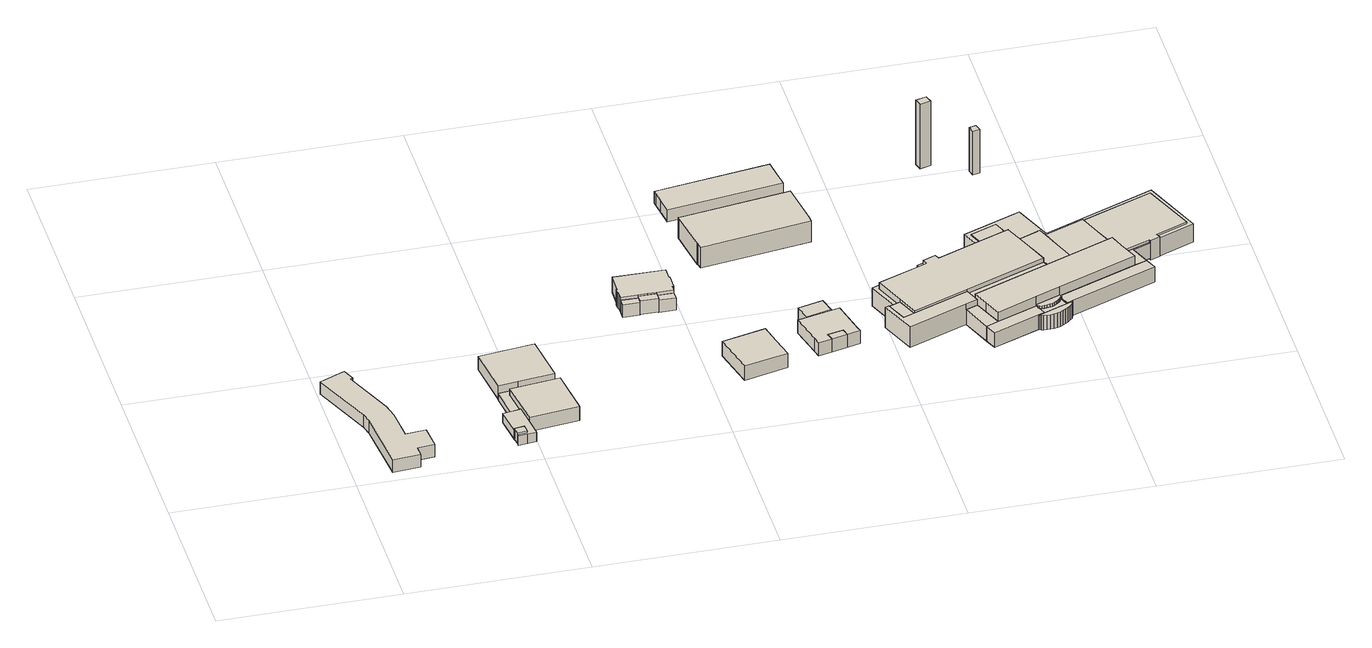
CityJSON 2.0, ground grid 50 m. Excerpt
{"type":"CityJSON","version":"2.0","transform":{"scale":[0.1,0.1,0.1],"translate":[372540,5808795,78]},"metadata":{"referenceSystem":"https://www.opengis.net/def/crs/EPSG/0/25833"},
"CityObjects":{
"building1":{"type":"Building","attributes":{"Gemeindeschluessel":"11000006","BezugspunktDach":"2200","function":"31001_3212","measuredHeight":3.89,"storeysAboveGround":1},"address":[{"country":"Germany","locality":"Berlin","thoroughfareNumber":"22 (9)","thoroughfareName":"Golfweg"}],"geometry":[{"type":"Solid","lod":"1","boundaries":[[[[0,1,2,3,4,5,6,7,8,9,10,11,12,13]],[[14,15,16,17,18,19,20,21,22,23,24,25,26,27]],[[14,27,13,12]],[[15,14,12,11]],[[16,15,11,10]],[[17,16,10,9]],[[18,17,9,8]],[[19,18,8,7]],[[20,19,7,6]],[[21,20,6,5]],[[22,21,5,4]],[[23,22,4,3]],[[24,23,3,2]],[[25,24,2,1]],[[26,25,1,0]],[[27,26,0,13]]]]}]},
"building2":{"type":"Building","attributes":{"Gemeindeschluessel":"11000006","BezugspunktDach":"2200","function":"31001_3212","measuredHeight":3.34,"storeysAboveGround":1},"address":[{"country":"Germany","locality":"Berlin","thoroughfareNumber":"22 (10)","thoroughfareName":"Golfweg"}],"geometry":[{"type":"Solid","lod":"1","boundaries":[[[[28,29,30,31]],[[32,33,34,35]],[[32,35,31,30]],[[33,32,30,29]],[[34,33,29,28]],[[35,34,28,31]]]]}]},
"building3":{"type":"Building","attributes":{"Gemeindeschluessel":"11000006","function":"51009_1610"},"address":[{"country":"Germany","locality":"Berlin"}],"children":["building3-1","building3-2"]},
"building3-1":{"type":"BuildingPart","attributes":{"BezugspunktDach":"2200","measuredHeight":3.72,"storeysAboveGround":0},"parents":["building3"],"geometry":[{"type":"MultiSurface","lod":"1","boundaries":[[[36,37,38,39,40,41,42,43,44,45,46,47,48]],[[49,50,51,52,53,54,34,55,33,32,56,35,57]],[[49,57,48,47]],[[58,59,47,46]],[[51,50,46,45]],[[52,51,45,44]],[[53,52,44,43]],[[54,53,43,42]],[[34,54,42,41]],[[55,34,41,40]],[[33,55,40,39]],[[32,33,39,38]],[[56,32,38,37]],[[35,56,37,36]],[[57,35,36,48]],[[60,50,49,59,58]]]}]},
"building3-2":{"type":"BuildingPart","attributes":{"BezugspunktDach":"2200","measuredHeight":2.07,"storeysAboveGround":0},"parents":["building3"],"geometry":[{"type":"Solid","lod":"1","boundaries":[[[[59,58,61,62,63,64]],[[65,66,67,50,49,68]],[[65,68,64,63]],[[66,65,63,62]],[[67,66,62,61]],[[50,67,61,58]],[[68,49,59,64]],[[50,58,59,49]]]]}]},
"building4":{"type":"Building","attributes":{"Gemeindeschluessel":"11000006","BezugspunktDach":"2200","function":"31001_3212","measuredHeight":5.06,"storeysAboveGround":1},"address":[{"country":"Germany","locality":"Berlin","thoroughfareNumber":"22 (8)","thoroughfareName":"Golfweg"}],"geometry":[{"type":"Solid","lod":"1","boundaries":[[[[69,70,71,72]],[[73,74,75,76]],[[73,76,72,71]],[[74,73,71,70]],[[75,74,70,69]],[[76,75,69,72]]]]}]},
"building5":{"type":"Building","attributes":{"Gemeindeschluessel":"11000006","BezugspunktDach":"2200","function":"31001_3212","measuredHeight":4.26,"storeysAboveGround":1},"address":[{"country":"Germany","locality":"Berlin","thoroughfareNumber":"22 (6)","thoroughfareName":"Golfweg"}],"geometry":[{"type":"Solid","lod":"1","boundaries":[[[[77,78,79,80,81]],[[82,83,84,85,86]],[[82,86,81,80]],[[83,82,80,79]],[[84,83,79,78]],[[85,84,78,77]],[[86,85,77,81]]]]}]},
"building6":{"type":"Building","attributes":{"Gemeindeschluessel":"11000006","BezugspunktDach":"2200","function":"51009_1610","measuredHeight":4.17,"storeysAboveGround":0},"address":[{"country":"Germany","locality":"Berlin"}],"geometry":[{"type":"Solid","lod":"1","boundaries":[[[[87,88,89,90]],[[91,92,93,94]],[[91,94,90,89]],[[92,91,89,88]],[[93,92,88,87]],[[94,93,87,90]]]]}]},
"building7":{"type":"Building","attributes":{"Gemeindeschluessel":"11000006","function":"31001_1010"},"address":[{"country":"Germany","locality":"Berlin","thoroughfareNumber":"25","thoroughfareName":"Golfweg"}],"children":["building7-1","building7-2","building7-3"]},
"building7-1":{"type":"BuildingPart","attributes":{"BezugspunktDach":"2200","measuredHeight":5.78,"storeysAboveGround":1},"parents":["building7"],"geometry":[{"type":"MultiSurface","lod":"1","boundaries":[[[95,96,97,98,99,100,101,102,103,104,105,106,107,108,109]],[[110,111,112,113,114,115,116,117,118,119,120,121,122,123,124]],[[110,124,109,108]],[[111,110,108,107]],[[112,111,107,106]],[[113,112,106,105]],[[114,113,105,104]],[[115,114,104,103]],[[116,115,103,102]],[[117,116,102,101]],[[125,126,101,100]],[[119,118,100,99]],[[120,119,99,98]],[[127,128,98,97]],[[122,121,97,96]],[[123,122,96,95]],[[124,123,95,109]],[[118,117,126,125]],[[121,120,128,127]]]}]},
"building7-2":{"type":"BuildingPart","attributes":{"BezugspunktDach":"2200","measuredHeight":3.96,"storeysAboveGround":1},"parents":["building7"],"geometry":[{"type":"Solid","lod":"1","boundaries":[[[[129,128,127,130]],[[121,120,131,132]],[[121,132,130,127]],[[131,120,128,129]],[[132,131,129,130]],[[120,121,127,128]]]]}]},
"building7-3":{"type":"BuildingPart","attributes":{"BezugspunktDach":"2200","measuredHeight":3.96,"storeysAboveGround":1},"parents":["building7"],"geometry":[{"type":"Solid","lod":"1","boundaries":[[[[133,126,125,134]],[[118,117,135,136]],[[118,136,134,125]],[[135,117,126,133]],[[136,135,133,134]],[[117,118,125,126]]]]}]},
"building8":{"type":"Building","attributes":{"Gemeindeschluessel":"11000006","BezugspunktDach":"2200","function":"31001_3212","measuredHeight":5.12,"storeysAboveGround":1},"address":[{"country":"Germany","locality":"Berlin","thoroughfareNumber":"22 (3)","thoroughfareName":"Golfweg"}],"geometry":[{"type":"Solid","lod":"1","boundaries":[[[[137,138,139,140,141]],[[142,143,144,145,146]],[[142,146,141,140]],[[143,142,140,139]],[[144,143,139,138]],[[145,144,138,137]],[[146,145,137,141]]]]}]},
"building9":{"type":"Building","attributes":{"Gemeindeschluessel":"11000006","BezugspunktDach":"2200","function":"51009_1610","measuredHeight":4.01,"storeysAboveGround":0},"address":[{"country":"Germany","locality":"Berlin"}],"geometry":[{"type":"Solid","lod":"1","boundaries":[[[[147,148,149,150]],[[151,152,153,154]],[[151,154,150,149]],[[152,151,149,148]],[[153,152,148,147]],[[154,153,147,150]]]]}]},
"building10":{"type":"Building","attributes":{"Gemeindeschluessel":"11000006","function":"31001_3210"},"address":[{"country":"Germany","locality":"Berlin","thoroughfareNumber":"24","thoroughfareName":"Golfweg"}],"children":["building10-1","building10-2"]},
"building10-1":{"type":"BuildingPart","attributes":{"BezugspunktDach":"2200","measuredHeight":5.31,"storeysAboveGround":1},"parents":["building10"],"geometry":[{"type":"MultiSurface","lod":"1","boundaries":[[[155,156,147,150,149,148,157,158,159,160,161]],[[162,163,164,165,152,151,154,153,166,167,168]],[[162,168,161,160]],[[163,169,170,159]],[[164,163,159,158]],[[165,164,158,157]],[[152,165,157,148]],[[151,152,148,149]],[[154,151,149,150]],[[153,154,150,147]],[[166,153,147,156]],[[167,166,156,155]],[[168,167,155,161]],[[162,160,170,169]]]}]},
"building10-2":{"type":"BuildingPart","attributes":{"BezugspunktDach":"2200","measuredHeight":5.24,"storeysAboveGround":1},"parents":["building10"],"geometry":[{"type":"MultiSurface","lod":"1","boundaries":[[[171,172,173,174]],[[175,169,162,176]],[[175,176,174,173]],[[169,175,173,172]],[[177,160,170,172,171]],[[176,162,171,174]],[[162,169,170,160,177]]]}]},
"building11":{"type":"Building","attributes":{"Gemeindeschluessel":"11000006","BezugspunktDach":"2200","function":"31001_2142","measuredHeight":8.05,"storeysAboveGround":1},"address":[{"country":"Germany","locality":"Berlin","thoroughfareNumber":"23 (1)","thoroughfareName":"Golfweg"}],"geometry":[{"type":"Solid","lod":"1","boundaries":[[[[178,179,180,181,182,183,184,185]],[[186,187,188,189,190,191,192,193]],[[186,193,185,184]],[[187,186,184,183]],[[188,187,183,182]],[[189,188,182,181]],[[190,189,181,180]],[[191,190,180,179]],[[192,191,179,178]],[[193,192,178,185]]]]}]},
"building12":{"type":"Building","attributes":{"Gemeindeschluessel":"11000006","BezugspunktDach":"2200","function":"31001_1010","measuredHeight":3.85,"storeysAboveGround":1},"address":[{"country":"Germany","locality":"Berlin","thoroughfareNumber":"23","thoroughfareName":"Golfweg"}],"geometry":[{"type":"Solid","lod":"1","boundaries":[[[[194,195,196,197,198,199,200,201]],[[202,203,204,205,206,207,208,209]],[[202,209,201,200]],[[203,202,200,199]],[[204,203,199,198]],[[205,204,198,197]],[[206,205,197,196]],[[207,206,196,195]],[[208,207,195,194]],[[209,208,194,201]]]]}]},
"building13":{"type":"Building","attributes":{"Gemeindeschluessel":"11000006","function":"51009_1610"},"address":[{"country":"Germany","locality":"Berlin"}],"children":["building13-1","building13-2","building13-3","building13-4","building13-5","building13-6","building13-7"]},
"building13-1":{"type":"BuildingPart","attributes":{"BezugspunktDach":"2200","measuredHeight":8.03,"storeysAboveGround":0},"parents":["building13"],"geometry":[{"type":"MultiSurface","lod":"1","boundaries":[[[210,211,212,213,214,215,216,217]],[[218,219,220,221,222,223,224,225]],[[218,225,217,216]],[[219,218,216,215]],[[220,219,215,214]],[[221,220,214,213]],[[222,221,213,212]],[[226,227,222,212,211]],[[224,223,211,210]],[[225,224,210,217]],[[228,223,222,227,226]]]}]},
"building13-2":{"type":"BuildingPart","attributes":{"BezugspunktDach":"2200","measuredHeight":4.57,"storeysAboveGround":0},"parents":["building13"],"geometry":[{"type":"MultiSurface","lod":"1","boundaries":[[[229,230,231,232,233,234,235,236,237,238,239,240,241,242,243,244,245]],[[246,247,248,249,250,251,252,253,254,255,256,257,258,259,260,261,262]],[[263,264,265,266]],[[247,246,244,243]],[[248,247,243,242]],[[249,248,242,241]],[[250,249,241,240]],[[251,250,240,239]],[[252,251,239,238]],[[253,252,238,237]],[[254,253,237,236]],[[255,254,236,235]],[[256,255,235,234]],[[257,256,234,233]],[[258,257,233,232]],[[259,258,232,231]],[[260,259,231,230]],[[261,260,230,229]],[[262,261,229,245]],[[262,245,264,267]],[[263,266,268,267]],[[246,268,266,265,244]]]}]},
"building13-3":{"type":"BuildingPart","attributes":{"BezugspunktDach":"2200","measuredHeight":5.13,"storeysAboveGround":0},"parents":["building13"],"geometry":[{"type":"MultiSurface","lod":"1","boundaries":[[[269,270,271,272,273,274]],[[275,276,277,267,278,279]],[[276,275,273,272]],[[277,276,272,271]],[[263,280,277,271,270]],[[278,281,262,245,264,270,269]],[[279,278,269,274]],[[275,279,274,273,282]],[[267,277,280,263]],[[267,264,245,262,281]]]}]},
"building13-4":{"type":"BuildingPart","attributes":{"BezugspunktDach":"2200","measuredHeight":5.25,"storeysAboveGround":0},"parents":["building13"],"geometry":[{"type":"Solid","lod":"1","boundaries":[[[[274,273,227,226]],[[222,275,279,223]],[[275,222,227,273]],[[279,274,273,274]],[[223,279,274,226]],[[222,223,226,227]],[[275,273,274,279]]]]}]},
"building13-5":{"type":"BuildingPart","attributes":{"BezugspunktDach":"2200","measuredHeight":4.36,"storeysAboveGround":0},"parents":["building13"],"geometry":[{"type":"Solid","lod":"1","boundaries":[[[[263,266,283,284,285,286,287,288,289,290,291,292,293,294,280]],[[295,296,297,298,299,300,301,302,303,304,305,306,268,267,277]],[[295,277,280,294]],[[296,295,294,293]],[[297,296,293,292]],[[298,297,292,291]],[[299,298,291,290]],[[300,299,290,289]],[[301,300,289,288]],[[302,301,288,287]],[[303,302,287,286]],[[304,303,286,285]],[[305,304,285,284]],[[306,305,284,283]],[[268,306,283,266]],[[268,266,263,267]],[[277,267,263,280]]]]}]},
"building13-6":{"type":"BuildingPart","attributes":{"BezugspunktDach":"2200","measuredHeight":4.79,"storeysAboveGround":0},"parents":["building13"],"geometry":[{"type":"MultiSurface","lod":"1","boundaries":[[[307,308,309,310,311,312,313]],[[314,315,316,246,268,306,317]],[[314,317,313,312]],[[316,315,311,310]],[[246,316,310,309]],[[265,244,246,309,308]],[[306,283,266,268,308,307]],[[317,306,307,313]],[[314,312,311,315]],[[268,246,244,265]],[[268,266,283,306]]]}]},
"building13-7":{"type":"BuildingPart","attributes":{"BezugspunktDach":"2200","measuredHeight":4.79,"storeysAboveGround":0},"parents":["building13"],"geometry":[{"type":"Solid","lod":"1","boundaries":[[[[312,311,318,319,320,321]],[[322,323,324,315,314,325]],[[322,325,321,320]],[[323,322,320,319]],[[324,323,319,318]],[[315,324,318,311]],[[325,314,312,321]],[[315,311,312,314]]]]}]},
"building14":{"type":"Building","attributes":{"Gemeindeschluessel":"11000006","BezugspunktDach":"2200","function":"31001_2523","measuredHeight":20.18,"storeysAboveGround":1},"address":[{"country":"Germany","locality":"Berlin","thoroughfareNumber":"8104 (1)","thoroughfareName":"Golfweg"}],"geometry":[{"type":"Solid","lod":"1","boundaries":[[[[326,327,328,329]],[[330,331,332,333]],[[330,333,329,328]],[[331,330,328,327]],[[332,331,327,326]],[[333,332,326,329]]]]}]},
"building15":{"type":"Building","attributes":{"Gemeindeschluessel":"11000006","function":"31001_3210"},"address":[{"country":"Germany","locality":"Berlin","thoroughfareNumber":"22","thoroughfareName":"Golfweg"}],"children":["building15-1","building15-2","building15-3","building15-4","building15-5","building15-6","building15-7","building15-8","building15-9"]},
"building15-1":{"type":"BuildingPart","attributes":{"BezugspunktDach":"2200","measuredHeight":9.62,"storeysAboveGround":2},"parents":["building15"],"geometry":[{"type":"MultiSurface","lod":"1","boundaries":[[[334,335,336,337,338,339,340,341,342,343]],[[344,345,346,347,348,349,350,351,352,353]],[[344,354,355,356,357,358,359,360,353,343,342]],[[345,361,362,344,342,341]],[[346,345,341,340]],[[347,346,340,339]],[[348,347,339,338]],[[349,348,338,337]],[[350,363,364,349,337,336]],[[351,350,336,335]],[[352,351,335,334]],[[353,352,334,343]],[[365,355,354,344]],[[365,358,357,356,355]],[[353,360,359,358]],[[344,362,361,345]],[[349,364,363,350]]]}]},
"building15-2":{"type":"BuildingPart","attributes":{"BezugspunktDach":"2200","measuredHeight":7.42,"storeysAboveGround":2},"parents":["building15"],"geometry":[{"type":"MultiSurface","lod":"1","boundaries":[[[366,362,361,367,368,369,370,371,372,373,374,375]],[[376,377,378,379,380,381,382,383,384,385,386,387]],[[376,387,375,374]],[[377,376,374,373]],[[378,377,373,372]],[[379,378,372,371]],[[380,379,371,370]],[[381,380,370,369]],[[382,381,369,368]],[[383,382,368,367]],[[384,383,367,361]],[[385,384,345,344,362]],[[388,361,362,344,345]],[[386,385,362,366]],[[387,389,390,391,375]],[[392,386,366,391,390]]]}]},
"building15-3":{"type":"BuildingPart","attributes":{"BezugspunktDach":"2200","measuredHeight":7.31,"storeysAboveGround":2},"parents":["building15"],"geometry":[{"type":"MultiSurface","lod":"1","boundaries":[[[393,355,354,394,395,396]],[[387,390,385,397,398,399]],[[387,399,396,395]],[[391,375,395,394]],[[385,362,366,391,390,394,354]],[[397,385,344,365]],[[398,400,399]],[[390,387,375,391]],[[362,385,386,366]],[[390,391,366,386]],[[365,344,354,355]],[[398,397,355,393]],[[399,400,401,396]],[[393,401,402,400,398,403]]]}]},
"building15-4":{"type":"BuildingPart","attributes":{"BezugspunktDach":"2200","measuredHeight":4.92,"storeysAboveGround":2},"parents":["building15"],"geometry":[{"type":"Solid","lod":"1","boundaries":[[[[404,405,406,407,408,409,410,411,412,413,414,415,416,364,363]],[[349,417,418,419,420,421,422,423,424,425,426,427,428,429,350]],[[417,349,364,416]],[[418,417,416,415]],[[419,418,415,414]],[[420,419,414,413]],[[421,420,413,412]],[[422,421,412,411]],[[423,422,411,410]],[[424,423,410,409]],[[425,424,409,408]],[[426,425,408,407]],[[427,426,407,406]],[[428,427,406,405]],[[429,428,405,404]],[[350,429,404,363]],[[349,350,363,364]]]]}]},
"building15-5":{"type":"BuildingPart","attributes":{"BezugspunktDach":"2200","measuredHeight":8.78,"storeysAboveGround":2},"parents":["building15"],"geometry":[{"type":"MultiSurface","lod":"1","boundaries":[[[430,431,432,433,434,435,436,437,438,439,440,441,442]],[[443,444,445,446,447,448,449,450,451,452,453,454,455]],[[443,455,442,441]],[[444,443,441,440]],[[445,444,440,439]],[[446,445,439,438]],[[447,446,438,437]],[[456,457,458,437,436]],[[449,448,436,435]],[[450,449,435,434]],[[459,460,461,434,433]],[[462,463,451,433,432]],[[453,452,432,431]],[[464,465,431,430]],[[455,454,430,442]],[[448,447,458,457,456]],[[451,466,460,459]],[[450,461,460,466]],[[452,451,463,462]],[[454,453,465,464]]]}]},
"building15-6":{"type":"BuildingPart","attributes":{"BezugspunktDach":"2200","measuredHeight":7.42,"storeysAboveGround":2},"parents":["building15"],"geometry":[{"type":"MultiSurface","lod":"1","boundaries":[[[460,357,356,467,468,469,470,471,461]],[[472,473,474,399,400,397,475,466,450]],[[472,450,461,471]],[[473,472,471,470]],[[474,473,470,469]],[[399,474,469,468]],[[401,396,468,467]],[[397,400,467,356],[398,397,355,393],[398,393,401,400]],[[475,397,355,365,358]],[[475,357,459,451,476]],[[400,399,396,401]],[[355,397,398,393]],[[401,393,398,400]],[[358,365,355,356,357]],[[466,476,451,459,460]],[[450,477,466,460,461]]]}]},
"building15-7":{"type":"BuildingPart","attributes":{"BezugspunktDach":"2200","measuredHeight":6.38,"storeysAboveGround":2},"parents":["building15"],"geometry":[{"type":"MultiSurface","lod":"1","boundaries":[[[360,359,463,462]],[[451,475,478,452]],[[478,475,359,358,353]],[[452,478,360,462]],[[451,452,462,463]],[[475,451,463,359]],[[353,358,359,360]]]}]},
"building15-8":{"type":"BuildingPart","attributes":{"BezugspunktDach":"2200","measuredHeight":6.89,"storeysAboveGround":2},"parents":["building15"],"geometry":[{"type":"MultiSurface","lod":"1","boundaries":[[[458,457,479,480,481,482]],[[483,484,485,448,447,486]],[[483,486,482,481]],[[484,483,481,480]],[[485,484,480,479]],[[448,485,479,457]],[[486,447,458,482]],[[447,448,457,458,487]]]}]},
"building15-9":{"type":"BuildingPart","attributes":{"BezugspunktDach":"2200","measuredHeight":6.87,"storeysAboveGround":2},"parents":["building15"],"geometry":[{"type":"Solid","lod":"1","boundaries":[[[[488,465,464,489,490]],[[491,454,453,492,493]],[[491,493,490,489]],[[454,491,489,464]],[[492,453,465,488]],[[493,492,488,490]],[[454,464,465,453]]]]}]},
"building16":{"type":"Building","attributes":{"Gemeindeschluessel":"11000006","BezugspunktDach":"2200","function":"51009_1610","measuredHeight":5.74,"storeysAboveGround":0},"address":[{"country":"Germany","locality":"Berlin"}],"geometry":[{"type":"Solid","lod":"1","boundaries":[[[[494,495,496,497,498,499,500,501,502,503,504,505,506,507,508,509,510,511,512,513,514,515,516,517,518,519,520,521,522,523,524,525]],[[526,527,528,529,530,531,532,533,534,535,379,378,377,376,399,474,473,472,450,485,484,483,486,447,446,445,444,443,455,454,491,536]],[[526,536,525,524]],[[527,526,524,523]],[[528,527,523,522]],[[529,528,522,521]],[[530,529,521,520]],[[531,530,520,519]],[[532,531,519,518]],[[533,532,518,517]],[[534,533,517,516]],[[535,534,516,515]],[[379,535,515,514]],[[378,379,514,513]],[[377,378,513,512]],[[376,377,512,511]],[[399,376,511,510]],[[474,399,510,509]],[[473,474,509,508]],[[472,473,508,507]],[[450,472,507,506]],[[485,450,506,505]],[[484,485,505,504]],[[483,484,504,503]],[[486,483,503,502]],[[447,486,502,501]],[[446,447,501,500]],[[445,446,500,499]],[[444,445,499,498]],[[443,444,498,497]],[[455,443,497,496]],[[454,455,496,495]],[[491,454,495,494]],[[536,491,494,525]]]]}]},
"building17":{"type":"Building","attributes":{"Gemeindeschluessel":"11000006","BezugspunktDach":"2200","function":"31001_2523","measuredHeight":13.77,"storeysAboveGround":1},"address":[{"country":"Germany","locality":"Berlin","thoroughfareNumber":"8104","thoroughfareName":"Golfweg"}],"geometry":[{"type":"Solid","lod":"1","boundaries":[[[[537,538,539,540]],[[541,542,543,544]],[[541,544,540,539]],[[542,541,539,538]],[[543,542,538,537]],[[544,543,537,540]]]]}]}
},
"vertices":[
[74,224,69],[81,194,69],[98,9,69],[174,15,69],[172,47,69],[220,51,69],[214,120,69],[157,115,69],[150,205,69],[140,246,69],[80,390,69],[87,393,69],[73,426,69],[2,396,69],[73,426,30],[87,393,30],[80,390,30],[140,246,30],[150,205,30],[157,115,30],[214,120,30],[220,51,30],[172,47,30],[174,15,30],[98,9,30],[81,194,30],[74,224,30],[2,396,30],
[442,59,62],[469,62,62],[466,84,62],[439,80,62],[466,84,28],[469,62,28],[442,59,28],[439,80,28],
[439,80,57],[464,83,57],[466,84,57],[469,62,57],[467,62,57],[442,59,57],[442,51,57],[468,54,57],[492,57,57],[486,107,57],[478,168,57],[453,164,57],[428,160,57],[453,164,28],[478,168,28],[486,107,28],[492,57,28],[468,54,28],[442,51,28],[467,62,28],[464,83,28],[428,160,28],[478,168,49],[453,164,49],[478,168,37],
[468,245,49],[499,249,49],[496,268,49],[441,261,49],[496,268,28],[499,249,28],[468,245,28],[441,261,28],
[486,107,70],[623,124,70],[606,262,70],[468,245,70],[606,262,26],[623,124,26],[486,107,26],[468,245,26],
[441,261,73],[496,268,73],[596,281,73],[578,422,73],[423,403,73],[578,422,31],[596,281,31],[496,268,31],[441,261,31],[423,403,31],
[936,533,79],[936,556,79],[887,556,79],[887,534,79],[887,556,37],[936,556,37],[936,533,37],[887,534,37],
[838,578,83],[841,578,83],[841,557,83],[887,556,83],[912,556,83],[936,556,83],[982,556,83],[982,572,83],[986,572,83],[986,614,83],[983,614,83],[983,649,83],[842,650,83],[841,593,83],[838,593,83],[841,593,35],[842,650,35],[983,649,35],[983,614,35],[986,614,35],[986,572,35],[982,572,35],[982,556,35],[936,556,35],[912,556,35],[887,556,35],[841,557,35],[841,578,35],[838,578,35],[838,593,35],[936,556,74],[982,556,74],[841,557,74],[887,556,74],
[887,534,74],[841,534,74],[887,534,35],[841,534,35],
[982,533,74],[936,533,74],[982,533,35],[936,533,35],
[1083,210,61],[1205,239,61],[1190,299,61],[1176,360,61],[1054,331,61],[1176,360,16],[1190,299,16],[1205,239,16],[1083,210,16],[1054,331,16],
[1333,280,56],[1376,290,56],[1371,312,56],[1327,302,56],[1371,312,15],[1376,290,15],[1333,280,15],[1327,302,15],
[1290,293,56],[1296,271,56],[1413,299,56],[1407,320,56],[1386,411,56],[1293,390,56],[1268,384,56],[1293,390,15],[1386,411,15],[1407,320,15],[1413,299,15],[1296,271,15],[1290,293,15],[1268,384,15],[1362,406,15],[1362,406,56],
[1293,390,58],[1362,406,58],[1351,451,58],[1282,434,58],[1351,451,15],[1282,434,15],[1293,390,25],
[1082,710,107],[1084,710,107],[1087,692,107],[1392,737,107],[1391,755,107],[1373,881,107],[1066,836,107],[1064,836,107],[1066,836,42],[1373,881,42],[1391,755,42],[1392,737,42],[1087,692,42],[1084,710,42],[1082,710,42],[1064,836,42],
[1036,962,100],[1041,930,100],[1047,885,100],[1366,931,100],[1364,944,100],[1359,976,100],[1353,1021,100],[1034,975,100],[1353,1021,63],[1359,976,63],[1364,944,63],[1366,931,63],[1047,885,63],[1041,930,63],[1036,962,63],[1034,975,63],
[1533,250,80],[1698,315,80],[1731,328,80],[1728,337,80],[1715,370,80],[1527,296,80],[1503,356,80],[1492,352,80],[1503,356,16],[1527,296,16],[1715,370,16],[1728,337,16],[1731,328,16],[1698,315,16],[1533,250,16],[1492,352,16],[1698,315,63],[1731,328,63],[1698,315,55],
[1878,246,61],[1882,244,61],[1886,243,61],[1896,242,61],[1905,242,61],[1915,243,61],[1924,245,61],[1933,248,61],[1941,252,61],[1949,257,61],[1957,263,61],[1964,269,61],[1970,276,61],[1972,280,61],[1974,283,61],[1975,287,61],[1874,247,61],[1975,287,16],[1974,283,16],[1972,280,16],[1970,276,16],[1964,269,16],[1957,263,16],[1949,257,16],[1941,252,16],[1933,248,16],[1924,245,16],[1915,243,16],[1905,242,16],[1896,242,16],[1886,243,16],[1882,244,16],[1878,246,16],[1874,247,16],[1891,254,59],[1891,254,61],[1958,281,61],[1958,281,59],[1891,254,16],[1958,281,16],
[1745,196,63],[1891,254,63],[1881,278,63],[1878,287,63],[1765,243,63],[1732,229,63],[1765,243,16],[1878,287,16],[1881,278,16],[1745,196,16],[1732,229,16],[1881,278,59],[1878,249,16],[1765,243,50],
[1950,305,59],[1947,304,59],[1943,298,59],[1938,293,59],[1932,288,59],[1926,284,59],[1920,281,59],[1913,279,59],[1905,278,59],[1898,277,59],[1891,277,59],[1884,279,59],[1884,279,16],[1891,277,16],[1898,277,16],[1905,278,16],[1913,279,16],[1920,281,16],[1926,284,16],[1932,288,16],[1938,293,16],[1943,298,16],[1947,304,16],[1950,305,16],
[1950,305,63],[1958,281,63],[1975,287,63],[2217,383,63],[2203,416,63],[2169,403,63],[1946,315,63],[2169,403,16],[2203,416,16],[2217,383,16],[1946,315,16],
[2182,470,63],[2232,490,63],[2230,494,63],[2146,461,63],[2230,494,16],[2232,490,16],[2182,470,16],[2146,461,16],
[1740,971,256],[1770,979,256],[1764,1001,256],[1734,993,256],[1764,1001,54],[1770,979,54],[1740,971,54],[1734,993,54],
[1746,290,92],[1765,243,92],[1878,287,92],[1946,314,92],[1946,315,92],[2169,403,92],[2150,450,92],[2146,461,92],[2132,498,92],[1728,337,92],[2132,498,19],[2146,461,19],[2150,450,19],[2169,403,19],[1946,315,19],[1946,314,19],[1878,287,19],[1765,243,19],[1746,290,19],[1728,337,19],[2132,498,75],[2019,453,75],[2019,453,76],[1952,427,76],[1952,427,19],[1952,427,74],[1728,337,74],[2146,461,71],[2132,498,71],[1878,287,68],[1946,314,68],[2019,453,19],
[2114,544,71],[2230,494,71],[2232,490,71],[2232,489,71],[2259,500,71],[2259,501,71],[2254,512,71],[2343,548,71],[2283,698,71],[2084,619,71],[2283,698,10],[2343,548,10],[2254,512,10],[2259,501,10],[2259,500,10],[2232,489,10],[2232,490,10],[2230,494,10],[2146,461,10],[2132,498,10],[2114,544,10],[2084,619,10],[2146,461,31],[2093,597,10],[2108,558,10],[2108,558,71],[2111,550,10],
[1996,514,75],[2108,558,75],[2084,619,75],[1973,575,75],[2019,453,10],[1996,514,10],[1973,575,10],[1992,525,10],[1992,525,75],[1992,525,31],[1996,514,51],
[1881,278,68],[1884,279,68],[1891,277,68],[1898,277,68],[1905,278,68],[1913,279,68],[1920,281,68],[1926,284,68],[1932,288,68],[1938,293,68],[1943,298,68],[1947,304,68],[1950,305,68],[1950,305,19],[1947,304,19],[1943,298,19],[1938,293,19],[1932,288,19],[1926,284,19],[1920,281,19],[1913,279,19],[1905,278,19],[1898,277,19],[1891,277,19],[1884,279,19],[1881,278,19],
[1536,369,86],[1560,309,86],[1715,370,86],[1940,459,86],[1898,569,86],[1883,605,86],[1883,606,86],[1811,578,86],[1678,525,86],[1672,539,86],[1636,524,86],[1642,510,86],[1502,455,86],[1642,510,10],[1636,524,10],[1672,539,10],[1678,525,10],[1811,578,10],[1883,606,10],[1883,605,10],[1898,569,10],[1940,459,10],[1715,370,10],[1560,309,10],[1536,369,10],[1502,455,10],[1883,606,50],[1883,606,70],[1811,578,70],[1940,459,76],[1925,498,76],[1898,569,76],[1715,370,74],[1940,459,74],[1536,369,78],[1560,309,78],[1925,498,10],
[1992,525,76],[1973,575,76],[1964,597,76],[1959,595,76],[1960,594,76],[1960,594,10],[1959,595,10],[1964,597,10],[1952,427,10],[1930,484,10],[1918,516,10],
[1728,337,10],
[1873,632,70],[1874,633,70],[1863,659,70],[1791,630,70],[1863,659,10],[1874,633,10],[1873,632,10],[1791,630,10],[1811,578,55],
[1527,296,78],[1525,364,78],[1503,356,78],[1525,364,10],[1527,296,10],[1503,356,10],
[1525,364,67],[1536,369,67],[1502,455,67],[1642,510,67],[1636,524,67],[1672,539,67],[1678,525,67],[1811,578,67],[1791,630,67],[1863,659,67],[1874,633,67],[1873,632,67],[1898,569,67],[1960,594,67],[1959,595,67],[1964,597,67],[1973,575,67],[2283,698,67],[2343,548,67],[2254,512,67],[2259,501,67],[2359,541,67],[2290,715,67],[1980,592,67],[1936,702,67],[1774,638,67],[1795,585,67],[1682,540,67],[1676,554,67],[1623,533,67],[1628,519,67],[1486,463,67],[1628,519,10],[1623,533,10],[1676,554,10],[1682,540,10],[1795,585,10],[1774,638,10],[1936,702,10],[1980,592,10],[2290,715,10],[2359,541,10],[1486,463,10],
[1867,918,186],[1886,922,186],[1881,942,186],[1862,937,186],[1881,942,49],[1886,922,49],[1867,918,49],[1862,937,49]
]}
